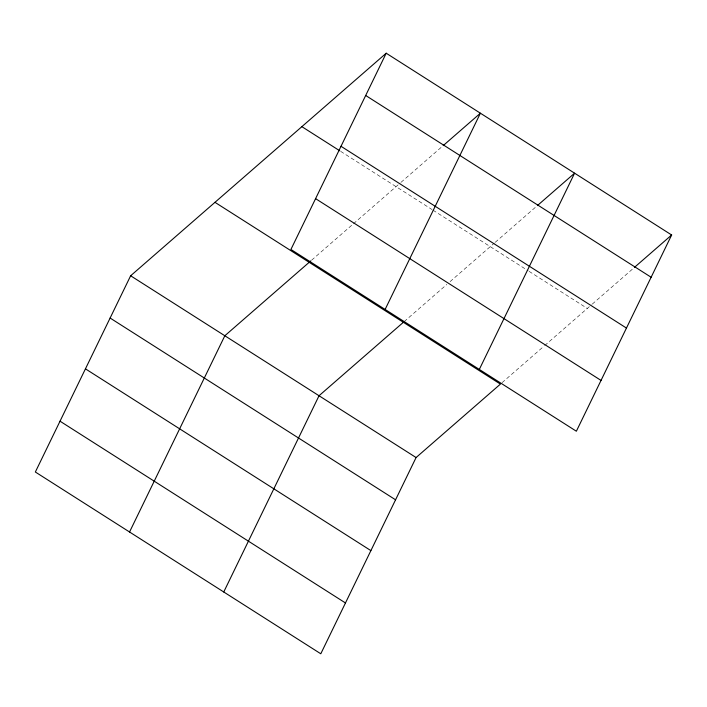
<?xml version="1.0" encoding="UTF-8"?>
<svg xmlns="http://www.w3.org/2000/svg" width="707" height="707" viewBox="0 0 707 707"><rect width="100%" height="100%" fill="white"/><g stroke="black" fill="none" stroke-linecap="round" stroke-linejoin="round"><path stroke-width="0.53" stroke-dasharray="3.54 2.65" d="M311.628 260.176L352.616 224.481M353.438 223.766L400.197 183.042M401.028 182.326L441.539 147.047M404.192 321.588L446.815 284.461M450.094 281.607L494.396 243.031M495.227 242.307L536.56 206.311M502.058 382.673L543.869 346.262M544.69 345.555L591.45 304.832M592.272 304.116L633.613 268.112M340.659 151.36L432.083 209.581M433.002 210.173L528.156 270.763M529.083 271.355L587.314 308.429"/><path stroke-width="1.06" d="M386.208 53.219L290.913 249.456L576.364 431.226L671.65 234.989L386.208 53.219L130.636 275.774L35.35 472.011L320.792 653.781L416.087 457.544L500.423 384.095L214.972 202.326M129.549 531.991L224.835 335.754L310.815 260.883M223.748 591.98L319.034 395.743L403.37 322.295M385.112 309.445L480.398 113.208L443.192 145.607M479.311 369.425L574.597 173.188L537.391 205.587M634.444 267.387L671.65 234.989M365.687 95.48L651.129 277.25M341.013 146.296L626.455 328.066M301.871 126.659L339.731 150.777M315.587 198.649L601.038 380.419M130.636 275.774L416.087 457.544M110.115 318.035L395.567 499.805M85.441 368.842L370.892 550.612M60.024 421.195L345.467 602.965"/></g></svg>
